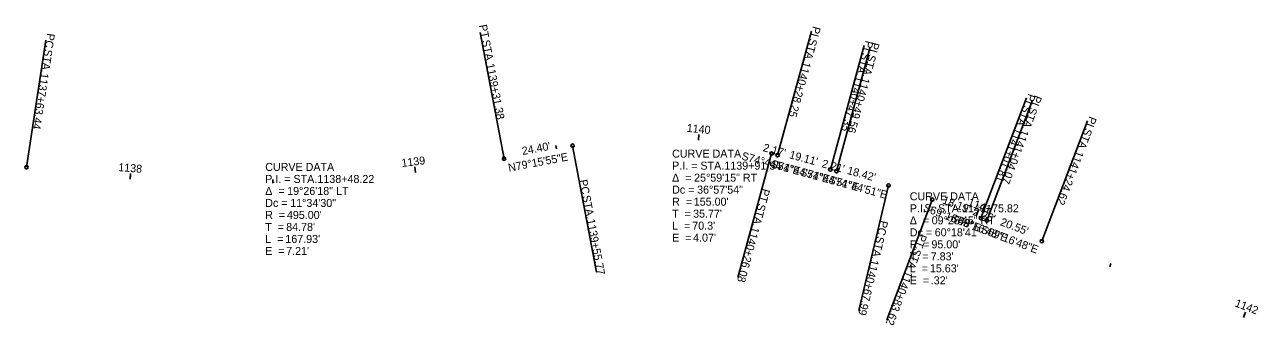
# Model space of a CAD drawing. Extents: x 134213 to 152713, y 329105 to 339902.
# Drawn here: x 145676.3 to 146107.9, y 332779.2 to 332884.4 of the extents above; entities that cross this region are included whole.
import ezdxf

# ---------------------------------------------------------------- set-up
doc = ezdxf.new("R2010")
doc.units = 0
for name, color, linetype in [('GE_P_Alignment_100_Bearings', 7, 'Continuous'), ('GE_P_Alignment_100_Cardinal_Points', 7, 'Continuous'), ('GE_P_Alignment_100_Curve_Data', 7, 'Continuous'), ('GE_P_Alignment_100_Distances', 7, 'Continuous'), ('GE_P_Alignment_100_Stations', 7, 'Continuous'), ('GE_P_Alignment_500_Bearings', 7, 'Continuous'), ('GE_P_Alignment_500_Cardinal_Points', 7, 'Continuous'), ('GE_P_Alignment_500_Curve_Data', 7, 'Continuous'), ('GE_P_Alignment_500_Distances', 7, 'Continuous'), ('GE_P_Alignment_500_Stations', 7, 'Continuous')]:
    doc.layers.add(name, color=color, linetype=linetype)

msp = doc.modelspace()

# ---------------------------------------------------------------- linework, layer by layer
at = {"layer": 'GE_P_Alignment_100_Cardinal_Points'}
for p, q in [((145939.76, 332838.76), (145951.59, 332882.18)), ((145676.94, 332834.57), (145683.75, 332879.05)), ((145844.05, 332837.54), (145835.66, 332881.75)), ((145958.19, 332833.74), (145970.03, 332877.15)), ((145960.32, 332833.15), (145972.16, 332876.57)), ((146010.86, 332816.75), (146026.78, 332858.84)), ((146012.97, 332815.95), (146028.89, 332858.04)), ((146032.19, 332808.68), (146048.11, 332850.77)), ((145868.02, 332842.08), (145876.4, 332797.87)), ((145937.66, 332839.33), (145925.82, 332795.92)), ((145978.54, 332828.18), (145968.19, 332784.39)), ((145993.85, 332823.19), (145977.93, 332781.1))]:
    msp.add_line(p, q, dxfattribs=at)
for centre in [(145868.02, 332842.08), (145937.66, 332839.33), (145939.76, 332838.76), (145676.94, 332834.57), (145844.05, 332837.54), (145958.19, 332833.74), (145960.32, 332833.15), (145978.54, 332828.18), (145993.85, 332823.19), (146010.86, 332816.75), (146012.97, 332815.95), (146032.19, 332808.68)]:
    msp.add_circle(centre, 0.6, dxfattribs=at)
at = {"layer": 'GE_P_Alignment_100_Stations'}
for p, q in [((145912.05, 332844.05), (145912.24, 332846.04)), ((145862.34, 332841), (145862.12, 332842.18)), ((145813.05, 332832.67), (145812.81, 332834.66)), ((145713.25, 332830.38), (145713.41, 332832.37)), ((145763.21, 332829), (145763.18, 332830.2)), ((145960.74, 332833.04), (145961.06, 332834.2)), ((146009.17, 332817.39), (146009.87, 332819.26)), ((146055.93, 332799.7), (146056.36, 332800.82)), ((146102.7, 332782.01), (146103.4, 332783.88))]:
    msp.add_line(p, q, dxfattribs=at)
at = {"layer": 'GE_P_Alignment_500_Cardinal_Points'}
for p, q in [((145939.76, 332838.76), (145951.59, 332882.18)), ((145676.94, 332834.57), (145683.75, 332879.05)), ((145844.05, 332837.54), (145835.66, 332881.75)), ((145958.19, 332833.74), (145970.03, 332877.15)), ((145960.32, 332833.15), (145972.16, 332876.57)), ((146010.86, 332816.75), (146026.78, 332858.84)), ((146012.97, 332815.95), (146028.89, 332858.04)), ((146032.19, 332808.68), (146048.11, 332850.77)), ((145868.02, 332842.08), (145876.4, 332797.87)), ((145937.66, 332839.33), (145925.82, 332795.92)), ((145978.54, 332828.18), (145968.19, 332784.39)), ((145993.85, 332823.19), (145977.93, 332781.1))]:
    msp.add_line(p, q, dxfattribs=at)
for centre in [(145868.02, 332842.08), (145937.66, 332839.33), (145939.76, 332838.76), (145676.94, 332834.57), (145844.05, 332837.54), (145958.19, 332833.74), (145960.32, 332833.15), (145978.54, 332828.18), (145993.85, 332823.19), (146010.86, 332816.75), (146012.97, 332815.95), (146032.19, 332808.68)]:
    msp.add_circle(centre, 0.6, dxfattribs=at)
at = {"layer": 'GE_P_Alignment_500_Stations'}
for p, q in [((145912.05, 332844.05), (145912.24, 332846.04)), ((145713.25, 332830.38), (145713.34, 332831.58)), ((145813.05, 332832.67), (145812.9, 332833.86)), ((146009.17, 332817.39), (146009.59, 332818.51)), ((146102.7, 332782.01), (146103.12, 332783.13))]:
    msp.add_line(p, q, dxfattribs=at)

# ---------------------------------------------------------------- texts
at = {"layer": 'GE_P_Alignment_100_Bearings'}
for s, rotation, p in [('N79°15\'55"E', 10.7349, (145845.76, 332832.97)), ('S74°44\'51"E', 344.7475, (145926.89, 332837.29)), ('S74°44\'51"E', 344.7475, (145937.16, 332834.5)), ('S74°44\'51"E', 344.7475, (145947.44, 332831.69)), ('S74°44\'51"E', 344.7475, (145957.4, 332828.98)), ('S69°16\'48"E', 339.2799, (145990.42, 332819.35)), ('S69°16\'48"E', 339.2799, (145999.99, 332815.73)), ('S69°16\'48"E', 339.2799, (146010.65, 332811.7))]:
    msp.add_text(s, height=2.8, rotation=rotation, dxfattribs=at).set_placement(p)
at = {"layer": 'GE_P_Alignment_100_Cardinal_Points'}
for s, rotation, p in [('PT', 280.7349, (145835.24, 332884.22)), ('PI', 254.7475, (145952.15, 332884.07)), ('PC', 261.2966, (145684.18, 332881.55)), (' STA. ', 280.7349, (145836.06, 332879.89)), (' STA. ', 254.7475, (145951.26, 332880.79)), ('PI', 254.7475, (145970.58, 332879.04)), ('PI', 254.7475, (145972.74, 332878.51)), (' STA. ', 261.2966, (145683.48, 332877.02)), (' STA. ', 254.7475, (145969.69, 332875.77)), (' STA. ', 254.7475, (145971.84, 332875.24)), ('1139+31.38', 280.7349, (145837.82, 332870.6)), ('1140+28.25', 254.7475, (145948.77, 332871.68)), ('1137+63.44', 261.2966, (145682.05, 332867.68)), ('1140+47.35', 254.7475, (145967.21, 332866.65)), ('1140+49.56', 254.7475, (145969.36, 332866.12)), (' STA. ', 249.2799, (146026.26, 332857.35)), ('PI', 249.2799, (146027.46, 332860.52)), ('PI', 249.2799, (146029.67, 332859.97)), (' STA. ', 249.2799, (146028.47, 332856.8)), ('PI', 249.2799, (146048.84, 332852.58)), ('1141+01.81', 249.2799, (146022.92, 332848.51)), ('1141+04.07', 249.2799, (146025.12, 332847.96)), (' STA. ', 249.2799, (146047.64, 332849.4)), ('1141+24.62', 249.2799, (146044.29, 332840.56)), ('PC', 280.7349, (145870.35, 332829.98)), ('PT', 254.7475, (145934.42, 332827.27)), (' STA. ', 280.7349, (145871.21, 332825.48)), (' STA. ', 254.7475, (145933.26, 332823.01)), ('1139+55.77', 280.7349, (145872.97, 332816.19)), ('1140+26.08', 254.7475, (145930.77, 332813.89)), ('PC', 256.7047, (145975.73, 332816.09)), (' STA. ', 256.7047, (145974.67, 332811.62)), ('PT', 249.2799, (145989.45, 332811.44)), (' STA. ', 249.2799, (145987.89, 332807.31)), ('1140+67.99', 256.7047, (145972.5, 332802.43)), ('1140+83.62', 249.2799, (145984.54, 332798.47))]:
    msp.add_text(s, height=2.8, rotation=rotation, dxfattribs=at).set_placement(p)
at = {"layer": 'GE_P_Alignment_100_Curve_Data'}
for s, p in [('CURVE DATA', (145902.84, 332837.91)), ('CURVE DATA', (145760.49, 332833.25)), ('P.I. = STA. ', (145902.84, 332833.71)), ('1139+91.54', (145921.11, 332833.71)), ('P.I. = STA. ', (145760.49, 332829.05)), ('1138+48.22', (145778.76, 332829.05)), ('Δ  = ', (145902.84, 332829.51)), ('25°59\'15" RT', (145910.52, 332829.51)), ('Δ  = ', (145760.49, 332824.85)), ('19°26\'18" LT', (145768.17, 332824.85)), ('Dc = ', (145902.84, 332825.31)), ('36°57\'54"', (145911.58, 332825.31)), ('Dc = ', (145760.49, 332820.65)), ('11°34\'30"', (145769.23, 332820.65)), ('R  = ', (145902.84, 332821.11)), ("155.00'", (145910.42, 332821.11)), ('CURVE DATA', (145985.97, 332822.97)), ('P.I. = STA. ', (145985.97, 332818.77)), ('1140+75.82', (146004.24, 332818.77)), ('R  = ', (145760.49, 332816.45)), ("495.00'", (145768.08, 332816.45)), ('T  = ', (145902.84, 332816.91)), ("35.77'", (145910.18, 332816.91)), ('Δ  = ', (145985.97, 332814.57)), ('09°25\'45" RT', (145993.65, 332814.57)), ('T  = ', (145760.49, 332812.25)), ("84.78'", (145767.83, 332812.25)), ('L  = ', (145902.84, 332812.71)), ("70.3'", (145909.88, 332812.71)), ('Dc = ', (145985.97, 332810.37)), ('60°18\'41"', (145994.71, 332810.37)), ('L  = ', (145760.49, 332808.05)), ("167.93'", (145767.53, 332808.05)), ('E  = ', (145902.84, 332808.51)), ("4.07'", (145910.18, 332808.51)), ('R  = ', (145985.97, 332806.17)), ("95.00'", (145993.55, 332806.17)), ('E  = ', (145760.49, 332803.85)), ("7.21'", (145767.83, 332803.85)), ('T  = ', (145985.97, 332801.97)), ("7.83'", (145993.31, 332801.97)), ('L  = ', (145985.97, 332797.77)), ("15.63'", (145993.01, 332797.77)), ('E  = ', (145985.97, 332793.57)), (".32'", (145993.31, 332793.57))]:
    msp.add_text(s, height=2.8, dxfattribs=at).set_placement(p)
at = {"layer": 'GE_P_Alignment_100_Distances'}
for s, rotation, p in [("24.40'", 10.7349, (145850.56, 332838.81)), ("2.17'", 344.7475, (145934.43, 332840.23)), ("19.11'", 344.7475, (145943.62, 332837.75)), ("2.21'", 344.7475, (145954.97, 332834.63)), ("18.42'", 344.7475, (145963.86, 332832.23)), ("18.19'", 339.2799, (145997.17, 332821.98)), ("2.26'", 339.2799, (146007.77, 332817.96)), ("20.55'", 339.2799, (146017.39, 332814.32))]:
    msp.add_text(s, height=2.8, rotation=rotation, dxfattribs=at).set_placement(p)
at = {"layer": 'GE_P_Alignment_100_Stations'}
for s, rotation, p in [('1140', 354.3866, (145907.85, 332846.97)), ('1138', 355.5282, (145709.01, 332833.22)), ('1139', 7.1031, (145808.34, 332834.6)), ('1141', 339.2799, (146006.06, 332821.24)), ('1142', 339.2799, (146099.47, 332785.91))]:
    msp.add_text(s, height=2.8, rotation=rotation, dxfattribs=at).set_placement(p)
at = {"layer": 'GE_P_Alignment_500_Bearings'}
for s, rotation, p in [('N79°15\'55"E', 10.7349, (145845.76, 332832.97)), ('S74°44\'51"E', 344.7475, (145926.89, 332837.29)), ('S74°44\'51"E', 344.7475, (145937.16, 332834.5)), ('S74°44\'51"E', 344.7475, (145947.44, 332831.69)), ('S74°44\'51"E', 344.7475, (145957.4, 332828.98)), ('S69°16\'48"E', 339.2799, (145990.42, 332819.35)), ('S69°16\'48"E', 339.2799, (145999.99, 332815.73)), ('S69°16\'48"E', 339.2799, (146010.65, 332811.7))]:
    msp.add_text(s, height=2.8, rotation=rotation, dxfattribs=at).set_placement(p)
at = {"layer": 'GE_P_Alignment_500_Cardinal_Points'}
for s, rotation, p in [('PT', 280.7349, (145835.24, 332884.22)), ('PI', 254.7475, (145952.15, 332884.07)), ('PC', 261.2966, (145684.18, 332881.55)), (' STA. ', 280.7349, (145836.06, 332879.89)), (' STA. ', 254.7475, (145951.26, 332880.79)), ('PI', 254.7475, (145970.58, 332879.04)), ('PI', 254.7475, (145972.74, 332878.51)), (' STA. ', 261.2966, (145683.48, 332877.02)), (' STA. ', 254.7475, (145969.69, 332875.77)), (' STA. ', 254.7475, (145971.84, 332875.24)), ('1139+31.38', 280.7349, (145837.82, 332870.6)), ('1140+28.25', 254.7475, (145948.77, 332871.68)), ('1137+63.44', 261.2966, (145682.05, 332867.68)), ('1140+47.35', 254.7475, (145967.21, 332866.65)), ('1140+49.56', 254.7475, (145969.36, 332866.12)), (' STA. ', 249.2799, (146026.26, 332857.35)), ('PI', 249.2799, (146027.46, 332860.52)), ('PI', 249.2799, (146029.67, 332859.97)), (' STA. ', 249.2799, (146028.47, 332856.8)), ('PI', 249.2799, (146048.84, 332852.58)), ('1141+01.81', 249.2799, (146022.92, 332848.51)), ('1141+04.07', 249.2799, (146025.12, 332847.96)), (' STA. ', 249.2799, (146047.64, 332849.4)), ('1141+24.62', 249.2799, (146044.29, 332840.56)), ('PC', 280.7349, (145870.35, 332829.98)), ('PT', 254.7475, (145934.42, 332827.27)), (' STA. ', 280.7349, (145871.21, 332825.48)), (' STA. ', 254.7475, (145933.26, 332823.01)), ('1139+55.77', 280.7349, (145872.97, 332816.19)), ('1140+26.08', 254.7475, (145930.77, 332813.89)), ('PC', 256.7047, (145975.73, 332816.09)), (' STA. ', 256.7047, (145974.67, 332811.62)), ('PT', 249.2799, (145989.45, 332811.44)), (' STA. ', 249.2799, (145987.89, 332807.31)), ('1140+67.99', 256.7047, (145972.5, 332802.43)), ('1140+83.62', 249.2799, (145984.54, 332798.47))]:
    msp.add_text(s, height=2.8, rotation=rotation, dxfattribs=at).set_placement(p)
at = {"layer": 'GE_P_Alignment_500_Curve_Data'}
for s, p in [('CURVE DATA', (145902.84, 332837.91)), ('CURVE DATA', (145760.49, 332833.25)), ('P.I. = STA. ', (145902.84, 332833.71)), ('1139+91.54', (145921.11, 332833.71)), ('P.I. = STA. ', (145760.49, 332829.05)), ('1138+48.22', (145778.76, 332829.05)), ('Δ  = ', (145902.84, 332829.51)), ('25°59\'15" RT', (145910.52, 332829.51)), ('Δ  = ', (145760.49, 332824.85)), ('19°26\'18" LT', (145768.17, 332824.85)), ('Dc = ', (145902.84, 332825.31)), ('36°57\'54"', (145911.58, 332825.31)), ('Dc = ', (145760.49, 332820.65)), ('11°34\'30"', (145769.23, 332820.65)), ('R  = ', (145902.84, 332821.11)), ("155.00'", (145910.42, 332821.11)), ('CURVE DATA', (145985.97, 332822.97)), ('P.I. = STA. ', (145985.97, 332818.77)), ('1140+75.82', (146004.24, 332818.77)), ('R  = ', (145760.49, 332816.45)), ("495.00'", (145768.08, 332816.45)), ('T  = ', (145902.84, 332816.91)), ("35.77'", (145910.18, 332816.91)), ('Δ  = ', (145985.97, 332814.57)), ('09°25\'45" RT', (145993.65, 332814.57)), ('T  = ', (145760.49, 332812.25)), ("84.78'", (145767.83, 332812.25)), ('L  = ', (145902.84, 332812.71)), ("70.3'", (145909.88, 332812.71)), ('Dc = ', (145985.97, 332810.37)), ('60°18\'41"', (145994.71, 332810.37)), ('L  = ', (145760.49, 332808.05)), ("167.93'", (145767.53, 332808.05)), ('E  = ', (145902.84, 332808.51)), ("4.07'", (145910.18, 332808.51)), ('R  = ', (145985.97, 332806.17)), ("95.00'", (145993.55, 332806.17)), ('E  = ', (145760.49, 332803.85)), ("7.21'", (145767.83, 332803.85)), ('T  = ', (145985.97, 332801.97)), ("7.83'", (145993.31, 332801.97)), ('L  = ', (145985.97, 332797.77)), ("15.63'", (145993.01, 332797.77)), ('E  = ', (145985.97, 332793.57)), (".32'", (145993.31, 332793.57))]:
    msp.add_text(s, height=2.8, dxfattribs=at).set_placement(p)
at = {"layer": 'GE_P_Alignment_500_Distances'}
for s, rotation, p in [("24.40'", 10.7349, (145850.56, 332838.81)), ("2.17'", 344.7475, (145934.43, 332840.23)), ("19.11'", 344.7475, (145943.62, 332837.75)), ("2.21'", 344.7475, (145954.97, 332834.63)), ("18.42'", 344.7475, (145963.86, 332832.23)), ("18.19'", 339.2799, (145997.17, 332821.98)), ("2.26'", 339.2799, (146007.77, 332817.96)), ("20.55'", 339.2799, (146017.39, 332814.32))]:
    msp.add_text(s, height=2.8, rotation=rotation, dxfattribs=at).set_placement(p)
at = {"layer": 'GE_P_Alignment_500_Stations'}
msp.add_text('1140', height=2.8, rotation=354.3866, dxfattribs=at).set_placement((145907.85, 332846.97))

doc.saveas('drawing.dxf')
